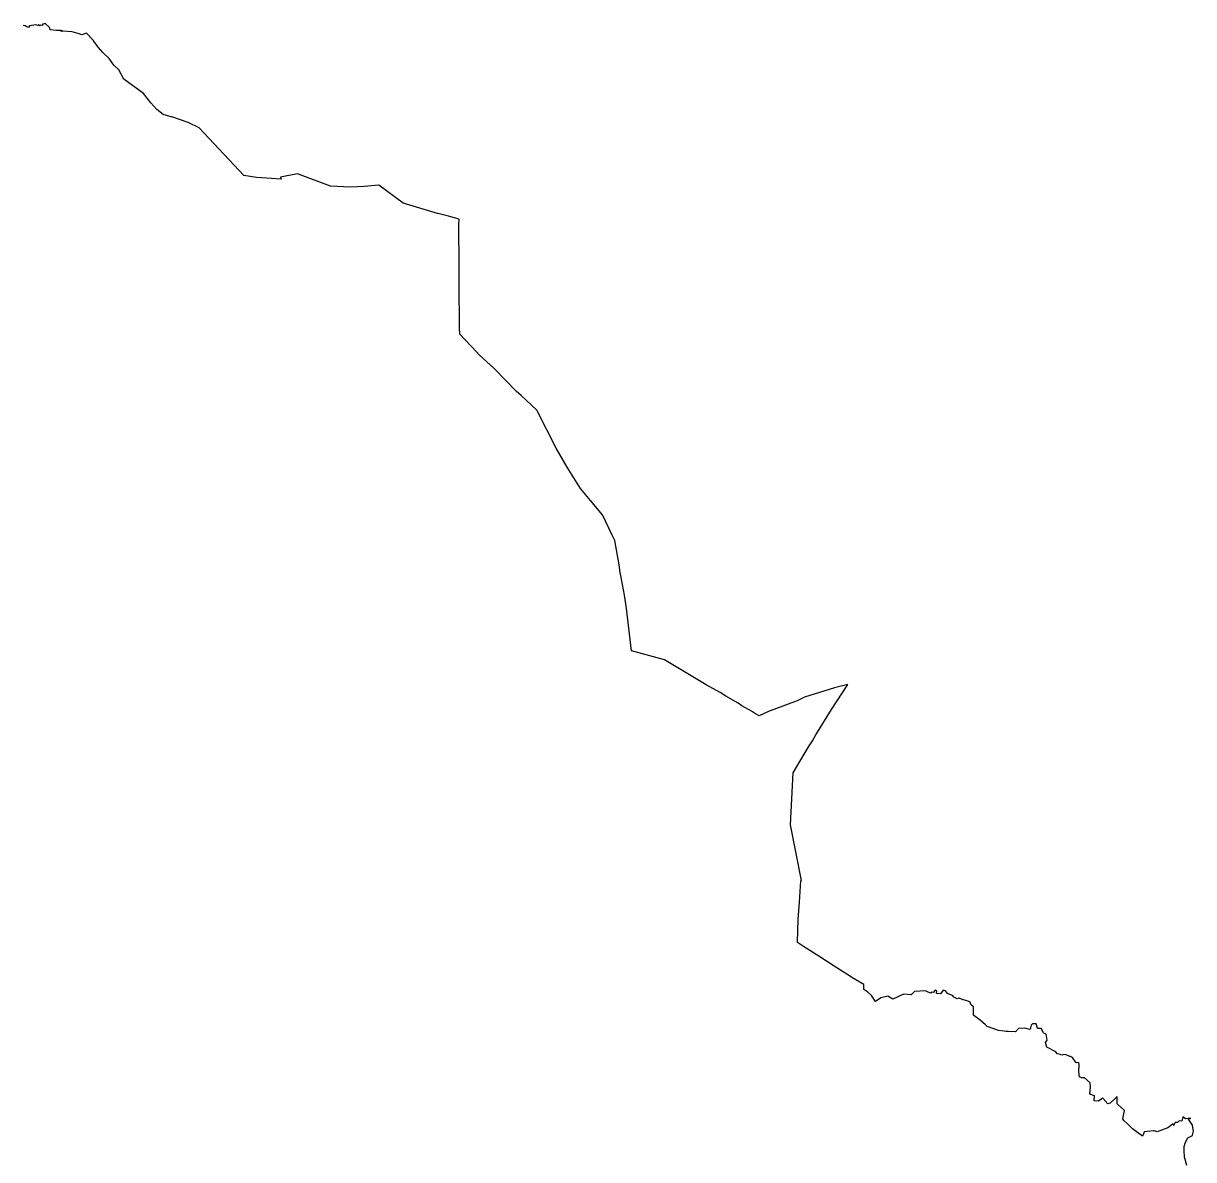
# Model space of a CAD drawing. Header units: metres. Extents: x 8244 to 287678, y 7853 to 2132060.
# Drawn here: x 276156 to 286159, y 2121409 to 2131118 of the extents above; entities that cross this region are included whole.
import ezdxf

# ---------------------------------------------------------------- set-up
doc = ezdxf.new("R2010")
doc.units = ezdxf.units.M
doc.layers.add('DISTRICT BOUNDRY', color=86, linetype='Continuous')

msp = doc.modelspace()

# ---------------------------------------------------------------- linework, layer by layer
at = {"layer": 'DISTRICT BOUNDRY'}
msp.add_polyline3d([(286101, 2121358, 0), (286082, 2121430, 0), (286077, 2121488, 0), (286079, 2121520, 0), (286089, 2121558, 0), (286109, 2121594, 0), (286151, 2121616, 0), (286150, 2121617, 0), (286159, 2121653, 0), (286153, 2121683, 0), (286150, 2121702, 0), (286115, 2121753, 0), (286136, 2121762, 0), (286112, 2121760, 0), (286091, 2121758, 0), (286068, 2121774, 0), (286058, 2121738, 0), (286035, 2121739, 0), (286022, 2121726, 0), (286001, 2121726, 0), (285991, 2121702, 0), (285990, 2121702, 0), (285990, 2121701, 0), (285985, 2121714, 0), (285938, 2121680, 0), (285848, 2121647, 0), (285824, 2121654, 0), (285817, 2121654, 0), (285736, 2121647, 0), (285731, 2121628, 0), (285721, 2121610, 0), (285636, 2121672, 0), (285593, 2121714, 0), (285564, 2121742, 0), (285555, 2121756, 0), (285567, 2121828, 0), (285506, 2121885, 0), (285505, 2121929, 0), (285505, 2121947, 0), (285497, 2121939, 0), (285446, 2121891, 0), (285425, 2121885, 0), (285383, 2121934, 0), (285346, 2121908, 0), (285309, 2121910, 0), (285312, 2121955, 0), (285272, 2121967, 0), (285277, 2122031, 0), (285276, 2122065, 0), (285226, 2122109, 0), (285202, 2122109, 0), (285184, 2122115, 0), (285179, 2122160, 0), (285181, 2122219, 0), (285178, 2122238, 0), (285154, 2122235, 0), (285125, 2122282, 0), (285108, 2122289, 0), (285102, 2122291, 0), (285096, 2122293, 0), (285071, 2122303, 0), (285051, 2122308, 0), (285033, 2122301, 0), (285010, 2122309, 0), (284993, 2122314, 0), (284980, 2122330, 0), (284905, 2122369, 0), (284902, 2122379, 0), (284892, 2122410, 0), (284908, 2122429, 0), (284900, 2122480, 0), (284880, 2122490, 0), (284875, 2122493, 0), (284856, 2122528, 0), (284827, 2122529, 0), (284825, 2122532, 0), (284813, 2122570, 0), (284795, 2122569, 0), (284789, 2122569, 0), (284781, 2122569, 0), (284771, 2122558, 0), (284766, 2122534, 0), (284765, 2122528, 0), (284761, 2122524, 0), (284758, 2122521, 0), (284715, 2122532, 0), (284663, 2122530, 0), (284636, 2122500, 0), (284574, 2122503, 0), (284558, 2122504, 0), (284540, 2122505, 0), (284491, 2122512, 0), (284491, 2122512, 0), (284452, 2122525, 0), (284395, 2122546, 0), (284381, 2122561, 0), (284335, 2122599, 0), (284280, 2122640, 0), (284277, 2122642, 0), (284277, 2122714, 0), (284255, 2122734, 0), (284249, 2122755, 0), (284233, 2122763, 0), (284192, 2122775, 0), (284190, 2122775, 0), (284155, 2122787, 0), (284137, 2122783, 0), (284104, 2122801, 0), (284103, 2122808, 0), (284055, 2122828, 0), (284039, 2122851, 0), (284018, 2122858, 0), (283995, 2122826, 0), (283961, 2122827, 0), (283965, 2122849, 0), (283950, 2122857, 0), (283945, 2122851, 0), (283936, 2122838, 0), (283918, 2122840, 0), (283912, 2122832, 0), (283891, 2122841, 0), (283868, 2122851, 0), (283774, 2122844, 0), (283746, 2122817, 0), (283679, 2122822, 0), (283588, 2122780, 0), (283545, 2122806, 0), (283484, 2122791, 0), (283440, 2122760, 0), (283405, 2122812, 0), (283375, 2122841, 0), (283340, 2122862, 0), (283339, 2122905, 0), (283238, 2122965, 0), (283217, 2122980, 0), (283087, 2123063, 0), (282954, 2123147, 0), (282825, 2123230, 0), (282773, 2123264, 0), (282773, 2123269, 0), (282780, 2123461, 0), (282789, 2123608, 0), (282801, 2123790, 0), (282806, 2123795, 0), (282714, 2124270, 0), (282736, 2124714, 0), (282831, 2124872, 0), (282874, 2124944, 0), (282900, 2124986, 0), (282931, 2125038, 0), (283063, 2125254, 0), (283202, 2125468, 0), (283089, 2125440, 0), (282833, 2125361, 0), (282770, 2125330, 0), (282571, 2125256, 0), (282532, 2125241, 0), (282444, 2125201, 0), (282414, 2125217, 0), (282380, 2125240, 0), (282296, 2125287, 0), (282265, 2125309, 0), (282160, 2125368, 0), (282113, 2125399, 0), (281993, 2125466, 0), (281637, 2125679, 0), (281355, 2125757, 0), (281331, 2125950, 0), (281312, 2126119, 0), (281306, 2126158, 0), (281294, 2126233, 0), (281269, 2126368, 0), (281258, 2126426, 0), (281248, 2126492, 0), (281211, 2126698, 0), (281189, 2126746, 0), (281106, 2126918, 0), (281003, 2127041, 0), (280918, 2127144, 0), (280803, 2127327, 0), (280710, 2127489, 0), (280547, 2127806, 0), (280544, 2127813, 0), (280410, 2127937, 0), (280372, 2127972, 0), (280180, 2128169, 0), (280052, 2128286, 0), (280029, 2128310, 0), (279886, 2128461, 0), (279885, 2128516, 0), (279881, 2128898, 0), (279881, 2128928, 0), (279881, 2129041, 0), (279879, 2129399, 0), (279882, 2129446, 0), (279789, 2129470, 0), (279699, 2129493, 0), (279696, 2129494, 0), (279403, 2129581, 0), (279193, 2129735, 0), (279069, 2129725, 0), (278948, 2129718, 0), (278780, 2129727, 0), (278500, 2129831, 0), (278369, 2129807, 0), (278355, 2129804, 0), (278359, 2129786, 0), (278234, 2129795, 0), (278148, 2129801, 0), (278041, 2129817, 0), (277658, 2130226, 0), (277564, 2130272, 0), (277426, 2130319, 0), (277418, 2130319, 0), (277352, 2130338, 0), (277297, 2130383, 0), (277246, 2130439, 0), (277183, 2130518, 0), (277015, 2130642, 0), (276972, 2130721, 0), (276930, 2130760, 0), (276888, 2130817, 0), (276834, 2130868, 0), (276798, 2130912, 0), (276794, 2130916, 0), (276758, 2130966, 0), (276752, 2130975, 0), (276695, 2131033, 0), (276654, 2131020, 0), (276634, 2131030, 0), (276574, 2131046, 0), (276491, 2131050, 0), (276482, 2131056, 0), (276475, 2131048, 0), (276472, 2131058, 0), (276440, 2131057, 0), (276385, 2131064, 0), (276378, 2131084, 0), (276342, 2131118, 0), (276324, 2131110, 0), (276318, 2131112, 0), (276318, 2131101, 0), (276302, 2131102, 0), (276295, 2131098, 0), (276286, 2131106, 0), (276278, 2131099, 0), (276262, 2131106, 0), (276209, 2131098, 0), (276199, 2131082, 0), (276185, 2131089, 0), (276172, 2131097, 0), (276154, 2131100, 0)], dxfattribs=at)

doc.saveas('drawing.dxf')
